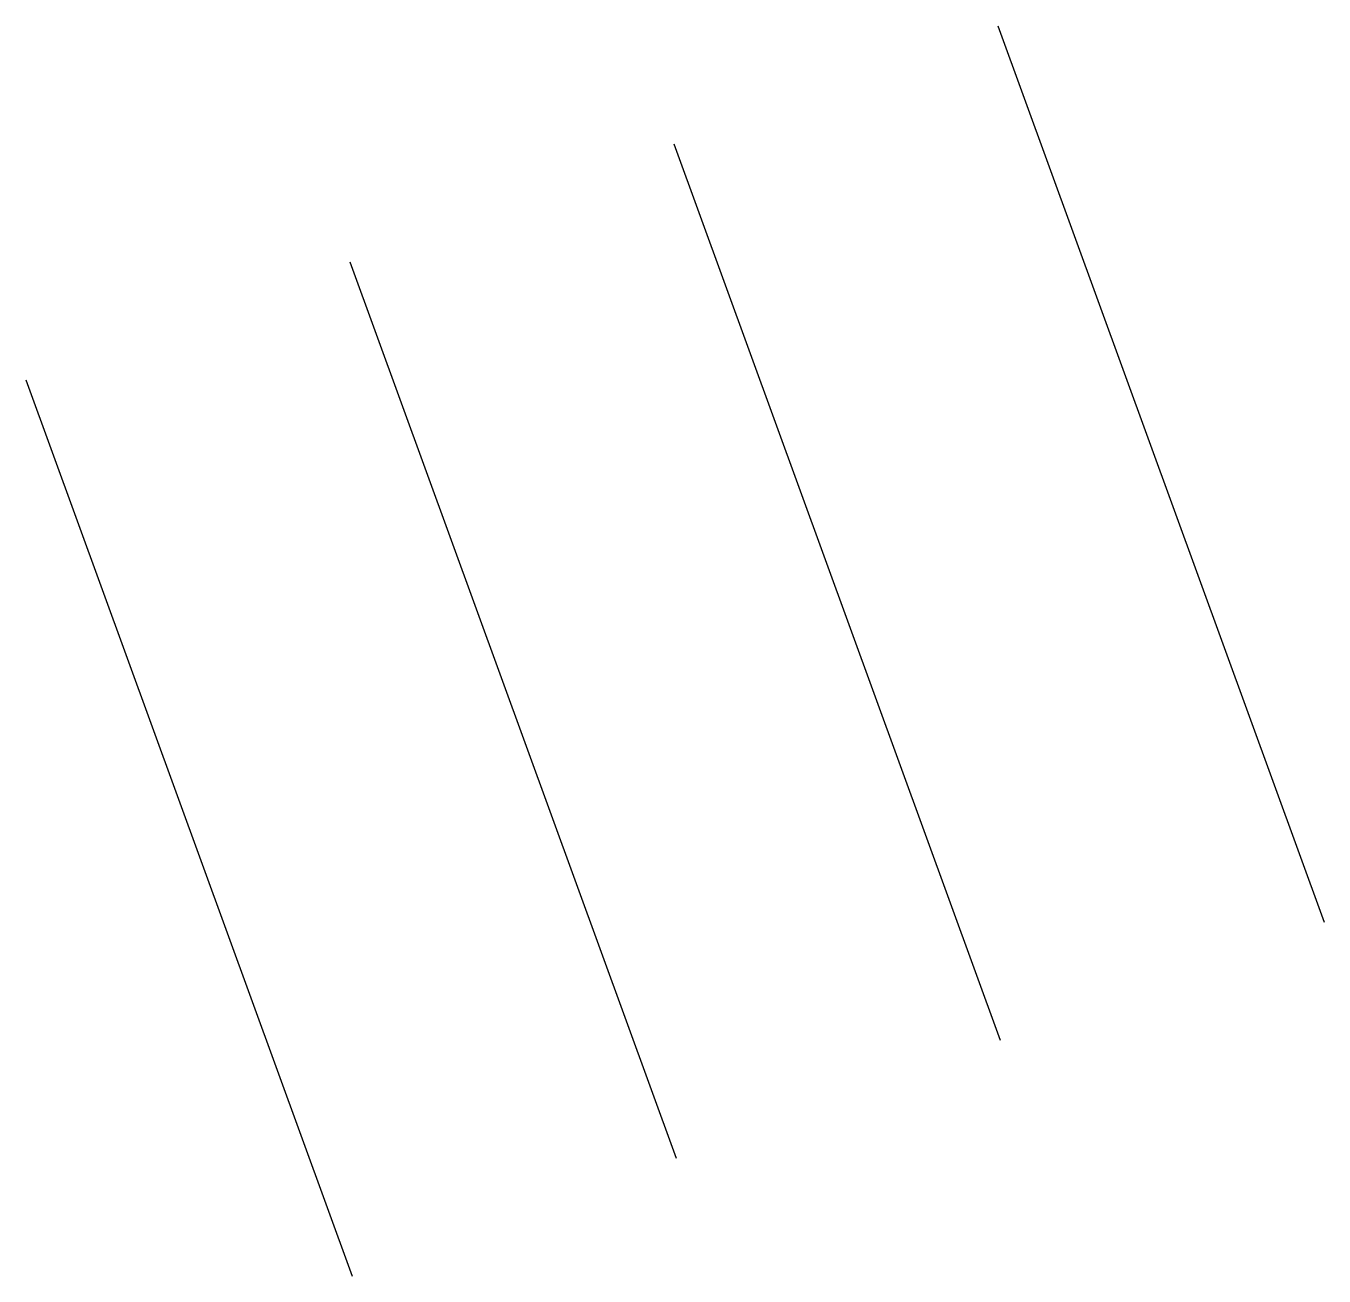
# Model space of a CAD drawing. Extents: x 100175 to 136463, y 104682 to 146092.
# Drawn here: x 104096 to 105226, y 145004 to 146092 of the extents above; entities that cross this region are included whole.
import ezdxf

# ---------------------------------------------------------------- set-up
doc = ezdxf.new("R2010")
doc.units = 0
doc.header["$LTSCALE"] = 300
doc.layers.add('0-土建-楼梯', color=14, linetype='Continuous')

msp = doc.modelspace()

# ---------------------------------------------------------------- linework, layer by layer
at = {"layer": '0-土建-楼梯'}
for p, q in [((104941.9, 146092.1), (105225.8, 145312.2)), ((104941.9, 146092.1), (105225.8, 145312.2)), ((104660, 145989.5), (104943.9, 145209.6)), ((104660, 145989.5), (104943.9, 145209.6)), ((104378.1, 145886.9), (104662, 145107)), ((104378.1, 145886.9), (104662, 145107)), ((104096.2, 145784.3), (104380, 145004.3)), ((104096.2, 145784.3), (104380, 145004.3))]:
    msp.add_line(p, q, dxfattribs=at)

doc.saveas('drawing.dxf')
